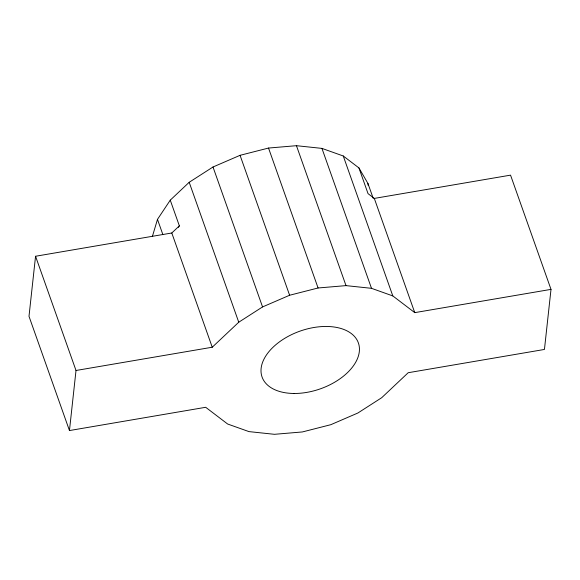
<?xml version="1.0" encoding="UTF-8"?>
<svg xmlns="http://www.w3.org/2000/svg" width="580" height="580" viewBox="0 0 580 580"><rect width="100%" height="100%" fill="white"/><g stroke="black" fill="none" stroke-linecap="round" stroke-linejoin="round"><path stroke-width="0.87" d="M170.259 200.151L179.358 225.852L171.796 232.993L35.554 256.258L29 316.325L69.455 430.556L205.69 407.29L227.643 424.016L248.958 431.607L274.449 434.311L302.368 431.948L330.832 424.683L357.889 413.003L381.698 397.713L408.204 372.715L544.446 349.45L551 289.376L510.545 175.145L374.31 198.411L368.039 193.633L358.94 167.932L343.258 155.984L321.943 148.393L296.452 145.689L268.525 148.052L240.062 155.317L213.005 166.996L189.196 182.287L170.259 200.151L157.484 219.37L152.489 236.125M69.455 430.556L76.009 370.489L35.554 256.258M178.379 227.331L179.358 225.852M76.009 370.489L212.244 347.224L238.75 322.219L262.559 306.929L289.616 295.249L318.079 287.985L346.006 285.621L371.497 288.325L392.805 295.916L414.758 312.642L551 289.376M358.94 167.932L367.93 183.432L373.215 198.36M374.31 198.411L414.758 312.642M343.258 155.984L392.805 295.916M321.943 148.393L371.497 288.325M296.452 145.689L346.006 285.621M268.525 148.052L318.079 287.985M240.062 155.317L289.616 295.249M213.005 166.996L262.559 306.929M189.196 182.287L238.75 322.219M171.796 232.993L212.244 347.224M157.484 219.37L162.77 234.298M367.93 183.432L368.097 185.23M294.103 393.472A51.076 30.595 -19.5 0 0 358.563 343.476A51.076 30.595 -19.5 0 0 278.016 342.954A51.076 30.595 -19.5 0 0 294.103 393.472"/></g></svg>
